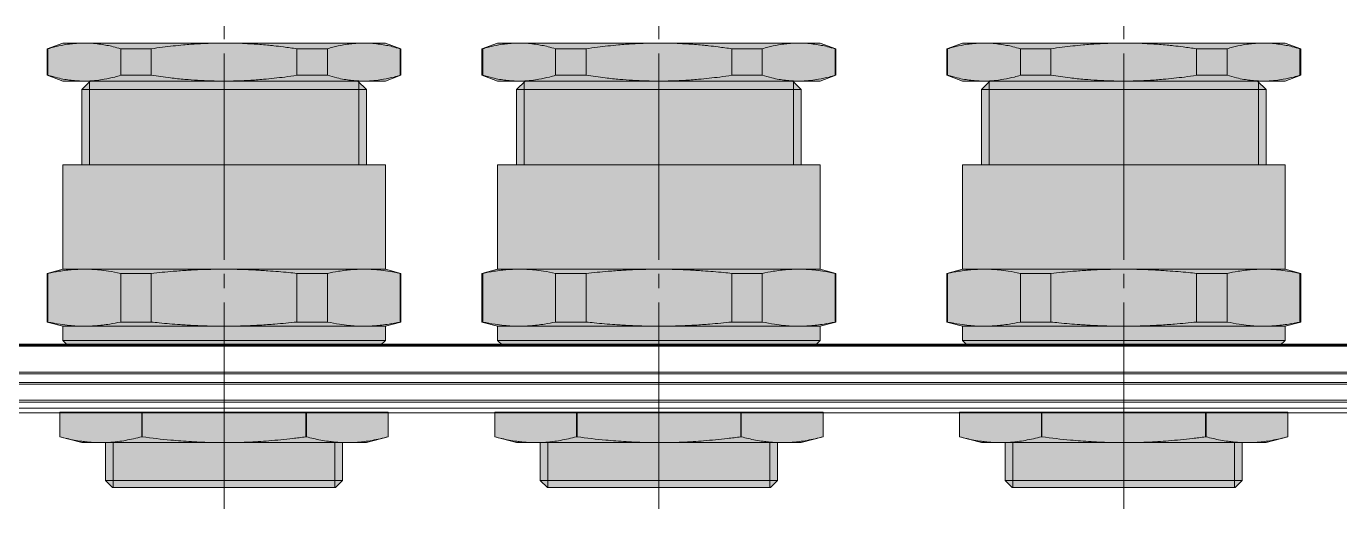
# Model space of a CAD drawing. Header units: millimetres. Extents: x -101 to 319, y -85 to 212.
# Drawn here: x 233.02 to 267.62, y 88.13 to 100.84 of the extents above; entities that cross this region are included whole.
import ezdxf

# ---------------------------------------------------------------- set-up
doc = ezdxf.new("R2010")
doc.units = ezdxf.units.MM
for name, pattern in [('K5LT_AXLED', [26.227272, 21.727272, -1.5, 1.5, -1.5]), ('K5LT_BASIC', [0]), ('K5LT_THIN', [0])]:
    doc.linetypes.add(name, pattern=pattern)
doc.layers.add('Системный слой', color=7, linetype='Continuous')

# ---------------------------------------------------------------- blocks, each defined once
blk = doc.blocks.new('VP.262512_withoutcapside')
at = {"layer": 'Системный слой', "color": 150, "linetype": 'K5LT_BASIC', "lineweight": 60, "true_color": 0x0080ff}
blk.add_line((-117.49, 124.99), (117.49, 124.99), dxfattribs=at)
at = {"layer": 'Системный слой', "color": 7, "linetype": 'K5LT_THIN', "lineweight": 18}
for p, q in [((-103.5, 122.14), (103.5, 122.14)), ((103.5, 121.96), (-103.5, 121.96)), ((103.5, 121.05), (-103.5, 121.05)), ((-103.5, 120.87), (103.5, 120.87)), ((-103.5, 119.2), (103.5, 119.2)), ((-103.5, 119), (103.5, 119)), ((102.86, 118.36), (-102.86, 118.36)), ((102.86, 117.86), (-102.86, 117.86))]:
    blk.add_line(p, q, dxfattribs=at)
blk = doc.blocks.new('VZ-N25_withcap')
at = {"true_color": 0xffffff}
for points in [[(17.3, 9.65), (15, 10.27), (12.5, 10.27), (12.5, 14.25), (11.75, 15), (-11.75, 15), (-12.5, 14.25), (-12.5, 10.26), (-15, 10.27), (-17.3, 9.65), (-17.3, 7.07), (17.3, 7.07)], [(17, -19), (17, -8), (18.65, -7.56), (18.65, -2.44), (17, -2), (17, -0.5), (16.5, 0), (-16.5, 0), (-17, -0.5), (-17, -2), (-18.65, -2.44), (-18.65, -7.56), (-17, -8), (-17, -19), (-15, -19), (-15, -26.93), (-14.1, -27.83), (-17, -27.83), (-18.65, -28.43), (-18.65, -31.23), (-17, -31.83), (17, -31.83), (18.65, -31.23), (18.65, -28.43), (17, -27.83), (14.1, -27.83), (15, -26.93), (15, -19)]]:
    blk.add_hatch(color=7, dxfattribs=at).paths.add_polyline_path(points)
at = {"color": 30, "linetype": 'K5LT_AXLED', "lineweight": 0, "true_color": 0xff8000}
blk.add_line((0, 17.23), (0, -33.6), dxfattribs=at)
at = {"color": 150, "linetype": 'K5LT_BASIC', "lineweight": 0, "true_color": 0x0080ff}
for p, q in [((-12.5, 14.25), (-11.75, 15)), ((12.5, 14.25), (-12.5, 14.25)), ((-12.5, 10.26), (-12.5, 14.25)), ((11.75, 15), (-11.75, 15)), ((12.5, 14.25), (11.75, 15)), ((12.5, 10.26), (12.5, 14.25)), ((-17.3, 9.65), (-15, 10.27)), ((-15, 10.27), (-12.99, 10.27)), ((-12.99, 10.27), (0, 10.27)), ((0, 10.27), (12.99, 10.27)), ((12.99, 10.27), (15, 10.27)), ((17.3, 9.65), (15, 10.27)), ((-17.3, 7.07), (-17.3, 9.65)), ((-17.3, 7.07), (-17.3, 9.65)), ((-8.68, 7.07), (-8.68, 9.65)), ((-8.68, 9.65), (-8.62, 9.65)), ((-8.62, 7.07), (-8.62, 9.65)), ((8.62, 7.07), (8.62, 9.65)), ((8.62, 9.65), (8.68, 9.65)), ((8.68, 7.07), (8.68, 9.65)), ((17.3, 7.07), (17.3, 9.65)), ((17.3, 7.07), (17.3, 9.65)), ((-17.3, 7.07), (-8.68, 7.07)), ((-17.3, 7.07), (-17.3, 7.07)), ((-8.68, 7.07), (-8.62, 7.07)), ((-8.62, 7.07), (8.62, 7.07)), ((8.62, 7.07), (8.68, 7.07)), ((8.68, 7.07), (17.3, 7.07)), ((17.3, 7.07), (17.3, 7.07)), ((-17, -0.5), (-16.5, 0)), ((-16.5, 0), (0, 0)), ((0, 0), (16.5, 0)), ((17, -0.5), (16.5, 0)), ((-17, -0.5), (-17, -2)), ((-17, -0.5), (0, -0.5)), ((0, -0.5), (17, -0.5)), ((17, -0.5), (17, -2)), ((-18.65, -2.44), (-17, -2)), ((-18.65, -7.56), (-18.65, -2.44)), ((-18.56, -2.44), (-18.65, -2.44)), ((-18.56, -7.56), (-18.56, -2.44)), ((-14.72, -2), (-17, -2)), ((0, -2), (-14.72, -2)), ((-10.89, -7.56), (-10.89, -2.44)), ((-7.67, -2.44), (-10.89, -2.44)), ((-7.67, -7.56), (-7.67, -2.44)), ((14.72, -2), (0, -2)), ((10.89, -2.44), (7.67, -2.44)), ((7.67, -7.56), (7.67, -2.44)), ((10.89, -7.56), (10.89, -2.44)), ((17, -2), (14.72, -2)), ((18.65, -2.44), (17, -2)), ((18.65, -2.44), (18.56, -2.44)), ((18.56, -7.56), (18.56, -2.44)), ((18.65, -7.56), (18.65, -2.44)), ((-18.65, -7.56), (-17, -8)), ((-18.65, -7.56), (-18.56, -7.56)), ((-17, -8), (-17, -19)), ((-17, -8), (-14.72, -8)), ((-14.72, -8), (0, -8)), ((-10.89, -7.56), (-7.67, -7.56)), ((0, -8), (14.72, -8)), ((7.67, -7.56), (10.89, -7.56)), ((14.72, -8), (17, -8)), ((18.65, -7.56), (17, -8)), ((17, -8), (17, -19)), ((18.56, -7.56), (18.65, -7.56)), ((-17, -19), (17, -19)), ((-15, -26.93), (-15, -19)), ((15, -26.93), (15, -19)), ((-14.1, -27.82), (-15, -26.93)), ((-15, -26.93), (0, -26.93)), ((0, -26.93), (15, -26.93)), ((14.1, -27.82), (15, -26.93)), ((-18.65, -28.43), (-17, -27.82)), ((-18.65, -28.43), (-18.65, -31.22)), ((-18.65, -28.43), (-18.56, -28.43)), ((-18.56, -28.43), (-18.56, -31.22)), ((-17, -27.82), (-14.72, -27.82)), ((-14.72, -27.82), (0, -27.82)), ((-10.89, -28.43), (-10.89, -31.22)), ((-10.89, -28.43), (-7.67, -28.43)), ((-7.67, -28.43), (-7.67, -31.22)), ((0, -27.82), (14.72, -27.82)), ((7.67, -28.43), (7.67, -31.22)), ((7.67, -28.43), (10.89, -28.43)), ((10.89, -28.43), (10.89, -31.22)), ((14.72, -27.82), (17, -27.82)), ((18.65, -28.43), (17, -27.82)), ((18.56, -28.43), (18.56, -31.22)), ((18.56, -28.43), (18.65, -28.43)), ((18.65, -28.43), (18.65, -31.22)), ((-18.56, -31.22), (-18.65, -31.22)), ((-18.65, -31.22), (-17, -31.83)), ((-14.72, -31.83), (-17, -31.83)), ((0, -31.83), (-14.72, -31.83)), ((-7.67, -31.22), (-10.89, -31.22)), ((14.72, -31.83), (0, -31.83)), ((10.89, -31.22), (7.67, -31.22)), ((17, -31.83), (14.72, -31.83)), ((18.65, -31.22), (17, -31.83)), ((18.65, -31.22), (18.56, -31.22))]:
    blk.add_line(p, q, dxfattribs=at)
at = {"color": 7, "linetype": 'K5LT_THIN', "lineweight": 0}
for p, q in [((-11.69, 15), (-11.69, 14.25)), ((-11.69, 10.21), (-11.69, 14.25)), ((11.69, 15), (11.69, 14.25)), ((11.69, 10.21), (11.69, 14.25)), ((-14.19, -26.93), (-14.19, -19)), ((14.19, -26.93), (14.19, -19)), ((-14.19, -27.74), (-14.19, -26.93)), ((14.19, -27.74), (14.19, -26.93))]:
    blk.add_line(p, q, dxfattribs=at)
at = {"color": 150, "linetype": 'K5LT_BASIC', "lineweight": 0, "true_color": 0x0080ff}
for points, knots in [([(-12.99, 10.27), (-13.19, 10.27), (-13.6, 10.26), (-14.2, 10.22), (-14.87, 10.15), (-15.9, 9.99), (-16.74, 9.8), (-17.3, 9.65)], [0, 0, 0, 0, 1.13163, 2.252954, 3.337803, 4.860747, 8, 8, 8, 8]), ([(-8.68, 9.65), (-9.18, 9.79), (-9.95, 9.97), (-10.91, 10.12), (-11.56, 10.2), (-12.22, 10.25), (-12.7, 10.27), (-12.99, 10.27)], [0, 0, 0, 0, 2.809993, 4.302711, 5.335005, 6.39802, 8, 8, 8, 8]), ([(0, 10.27), (-0.41, 10.27), (-1.22, 10.26), (-2.42, 10.22), (-3.59, 10.16), (-5.19, 10.05), (-6.86, 9.88), (-8.16, 9.72), (-8.62, 9.65)], [0, 0, 0, 0, 1.273084, 2.534573, 3.755028, 4.907841, 7.550421, 9, 9, 9, 9]), ([(8.62, 9.65), (7.61, 9.79), (6.25, 9.95), (4.53, 10.09), (3.43, 10.17), (2.3, 10.23), (1.16, 10.26), (0.39, 10.27), (0, 10.27)], [0, 0, 0, 0, 3.161242, 4.27476, 5.416602, 6.598477, 7.800063, 9, 9, 9, 9]), ([(12.99, 10.27), (12.79, 10.27), (12.38, 10.26), (11.78, 10.22), (11.11, 10.15), (10.08, 9.99), (9.24, 9.8), (8.68, 9.65)], [0, 0, 0, 0, 1.13163, 2.252954, 3.337803, 4.860747, 8, 8, 8, 8]), ([(17.3, 9.65), (16.8, 9.79), (16.03, 9.97), (15.07, 10.12), (14.43, 10.2), (13.76, 10.25), (13.28, 10.27), (12.99, 10.27)], [0, 0, 0, 0, 2.809993, 4.302711, 5.335005, 6.39802, 8, 8, 8, 8]), ([(-18.56, -2.44), (-18.17, -2.36), (-17.53, -2.23), (-16.66, -2.11), (-15.94, -2.04), (-15.3, -2.01), (-14.9, -2), (-14.72, -2)], [0, 0, 0, 0, 2.419879, 4.039963, 5.44907, 6.903989, 8, 8, 8, 8]), ([(-14.72, -2), (-14.46, -2), (-13.93, -2.01), (-13.08, -2.08), (-12.07, -2.21), (-11.32, -2.35), (-10.89, -2.44)], [0, 0, 0, 0, 1.44825, 2.877362, 4.644411, 7, 7, 7, 7]), ([(-7.67, -2.44), (-6.9, -2.36), (-5.61, -2.23), (-3.87, -2.11), (-2.43, -2.04), (-1.16, -2.01), (-0.35, -2), (0, -2)], [0, 0, 0, 0, 2.419879, 4.039963, 5.44907, 6.903989, 8, 8, 8, 8]), ([(0, -2), (0.53, -2), (1.58, -2.01), (3.13, -2.07), (4.87, -2.18), (6.38, -2.3), (7.39, -2.41), (7.67, -2.44)], [0, 0, 0, 0, 1.655143, 3.288413, 4.825597, 7.115345, 8, 8, 8, 8]), ([(10.89, -2.44), (11.27, -2.36), (11.92, -2.23), (12.79, -2.11), (13.51, -2.04), (14.14, -2.01), (14.55, -2), (14.72, -2)], [0, 0, 0, 0, 2.41988, 4.039965, 5.449071, 6.903989, 8, 8, 8, 8]), ([(14.72, -2), (14.99, -2), (15.51, -2.01), (16.36, -2.08), (17.38, -2.21), (18.13, -2.35), (18.56, -2.44)], [0, 0, 0, 0, 1.448248, 2.877358, 4.644409, 7, 7, 7, 7]), ([(-14.72, -8), (-14.99, -8), (-15.51, -7.99), (-16.36, -7.92), (-17.38, -7.79), (-18.13, -7.65), (-18.56, -7.56)], [0, 0, 0, 0, 1.44825, 2.877362, 4.644411, 7, 7, 7, 7]), ([(-10.89, -7.56), (-11.27, -7.64), (-11.92, -7.77), (-12.79, -7.89), (-13.51, -7.96), (-14.14, -7.99), (-14.55, -8), (-14.72, -8)], [0, 0, 0, 0, 2.419879, 4.039963, 5.44907, 6.903989, 8, 8, 8, 8]), ([(0, -8), (-0.53, -8), (-1.58, -7.99), (-3.13, -7.93), (-4.87, -7.82), (-6.38, -7.7), (-7.39, -7.59), (-7.67, -7.56)], [0, 0, 0, 0, 1.655143, 3.288413, 4.825597, 7.115345, 8, 8, 8, 8]), ([(7.67, -7.56), (6.9, -7.64), (5.61, -7.77), (3.87, -7.89), (2.43, -7.96), (1.16, -7.99), (0.35, -8), (0, -8)], [0, 0, 0, 0, 2.419879, 4.039963, 5.44907, 6.903989, 8, 8, 8, 8]), ([(14.72, -8), (14.46, -8), (13.93, -7.99), (13.08, -7.92), (12.07, -7.79), (11.32, -7.65), (10.89, -7.56)], [0, 0, 0, 0, 1.448248, 2.877358, 4.644409, 7, 7, 7, 7]), ([(18.56, -7.56), (18.17, -7.64), (17.53, -7.77), (16.66, -7.89), (15.94, -7.96), (15.3, -7.99), (14.9, -8), (14.72, -8)], [0, 0, 0, 0, 2.41988, 4.039965, 5.449071, 6.903989, 8, 8, 8, 8]), ([(-14.72, -27.82), (-14.99, -27.82), (-15.43, -27.84), (-16.12, -27.9), (-16.93, -28.02), (-17.76, -28.2), (-18.35, -28.36), (-18.56, -28.43)], [0, 0, 0, 0, 1.64951, 2.746923, 4.320506, 6.673858, 8, 8, 8, 8]), ([(-10.89, -28.43), (-11.22, -28.33), (-11.81, -28.17), (-12.63, -28), (-13.34, -27.9), (-14.03, -27.84), (-14.49, -27.82), (-14.72, -27.82)], [0, 0, 0, 0, 2.117323, 3.707547, 5.095921, 6.54191, 8, 8, 8, 8]), ([(0, -27.82), (-0.53, -27.82), (-1.41, -27.84), (-2.8, -27.9), (-4.41, -28.02), (-6.08, -28.2), (-7.25, -28.36), (-7.67, -28.43)], [0, 0, 0, 0, 1.649514, 2.746927, 4.320509, 6.673859, 8, 8, 8, 8]), ([(7.67, -28.43), (7, -28.33), (5.82, -28.17), (4.19, -28), (2.77, -27.9), (1.39, -27.84), (0.46, -27.82), (0, -27.82)], [0, 0, 0, 0, 2.117321, 3.707544, 5.09592, 6.54191, 8, 8, 8, 8]), ([(14.72, -27.82), (14.46, -27.82), (14.02, -27.84), (13.32, -27.9), (12.52, -28.02), (11.68, -28.2), (11.1, -28.36), (10.89, -28.43)], [0, 0, 0, 0, 1.649514, 2.746927, 4.320509, 6.673859, 8, 8, 8, 8]), ([(18.56, -28.43), (18.22, -28.33), (17.63, -28.17), (16.82, -28), (16.11, -27.9), (15.42, -27.84), (14.95, -27.82), (14.72, -27.82)], [0, 0, 0, 0, 2.117321, 3.707544, 5.09592, 6.54191, 8, 8, 8, 8]), ([(-18.56, -31.22), (-18.29, -31.3), (-17.81, -31.44), (-17.11, -31.59), (-16.41, -31.71), (-15.73, -31.79), (-15.15, -31.82), (-14.83, -31.83), (-14.72, -31.83)], [0, 0, 0, 0, 1.884561, 3.420348, 4.961014, 6.736057, 8.238726, 9, 9, 9, 9]), ([(-14.72, -31.83), (-14.44, -31.83), (-13.98, -31.81), (-13.27, -31.74), (-12.47, -31.62), (-11.65, -31.44), (-11.09, -31.28), (-10.89, -31.22)], [0, 0, 0, 0, 1.734922, 2.863683, 4.439349, 6.756734, 8, 8, 8, 8]), ([(-7.67, -31.22), (-7.2, -31.29), (-6.39, -31.41), (-5.42, -31.52), (-4.39, -31.63), (-3.39, -31.71), (-2.13, -31.78), (-1.07, -31.82), (-0.32, -31.83), (0, -31.83)], [0, 0, 0, 0, 1.85142, 3.182291, 3.800386, 5.890689, 7.077018, 8.732476, 10, 10, 10, 10]), ([(0, -31.83), (0.56, -31.83), (1.48, -31.81), (2.9, -31.74), (4.51, -31.62), (6.14, -31.44), (7.27, -31.28), (7.67, -31.22)], [0, 0, 0, 0, 1.734922, 2.863683, 4.439349, 6.756734, 8, 8, 8, 8]), ([(10.89, -31.22), (11.15, -31.3), (11.64, -31.44), (12.34, -31.59), (13.03, -31.71), (13.72, -31.79), (14.29, -31.82), (14.61, -31.83), (14.72, -31.83)], [0, 0, 0, 0, 1.884561, 3.420348, 4.961014, 6.736057, 8.238726, 9, 9, 9, 9]), ([(14.72, -31.83), (15, -31.83), (15.46, -31.81), (16.17, -31.74), (16.98, -31.62), (17.79, -31.44), (18.36, -31.28), (18.56, -31.22)], [0, 0, 0, 0, 1.734922, 2.863683, 4.439349, 6.756734, 8, 8, 8, 8])]:
    blk.add_open_spline(points, degree=3, knots=knots, dxfattribs=at)

msp = doc.modelspace()

# ---------------------------------------------------------------- block references
at = {"xscale": 0.25, "yscale": 0.25, "zscale": 0.25, "rotation": 180}
for p in [(238.227, 92.441), (249.685, 92.441), (261.931, 92.441)]:
    msp.add_blockref('VZ-N25_withcap', p, dxfattribs=at)
at = {"xscale": 0.25, "yscale": 0.25, "zscale": 0.25}
msp.add_blockref('VP.262512_withoutcapside', (253.131, 61.194), dxfattribs=at)

doc.saveas('drawing.dxf')
